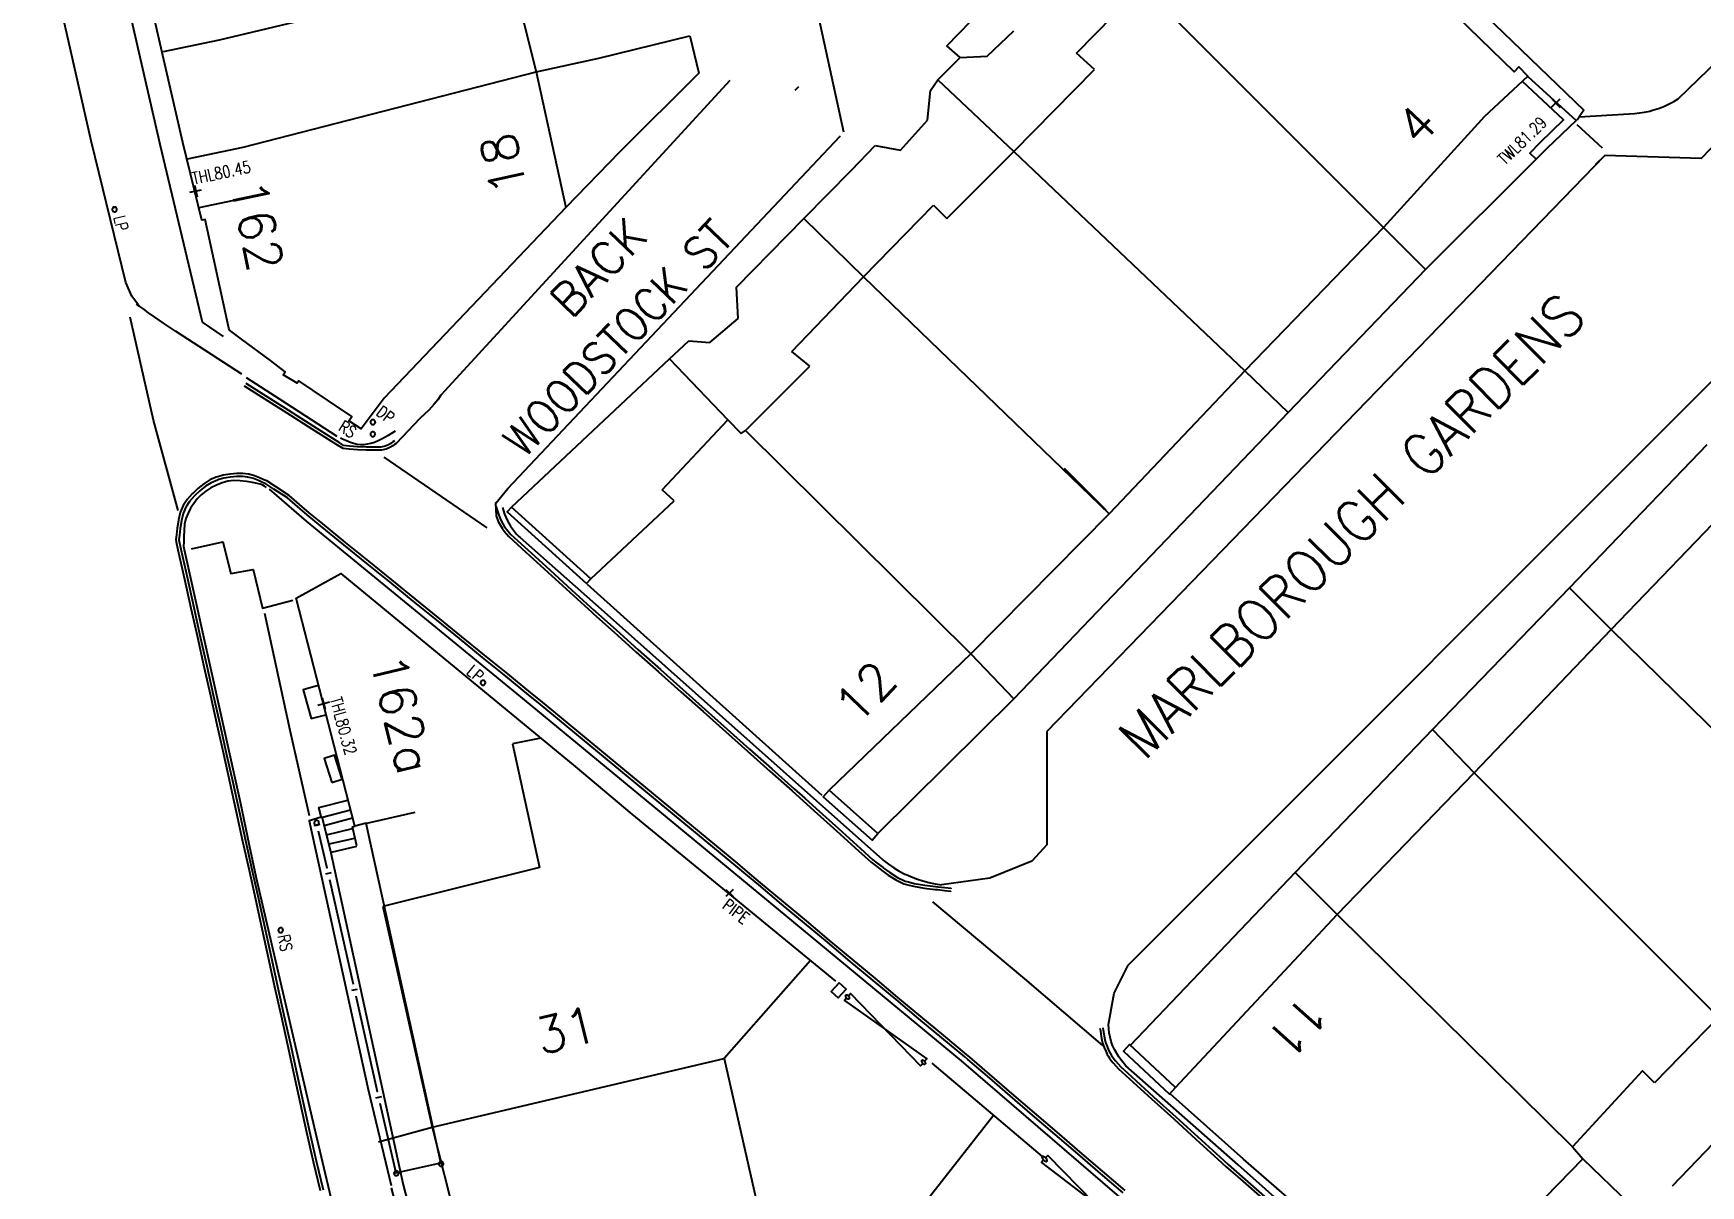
# Model space of a CAD drawing. Extents: x 427500 to 429848, y 434500 to 436505.
# Drawn here: x 429588.8 to 429644.7, y 434717.5 to 434756.2 of the extents above; entities that cross this region are included whole.
import ezdxf

# ---------------------------------------------------------------- set-up
doc = ezdxf.new("R2010")
doc.units = 0
doc.layers.get('0').update_dxf_attribs({"color": 222})
doc.layers.add('LPTIP_Ex_Base', color=8, linetype='Continuous')
doc.layers.add('ROADNAME', color=7, linetype='Continuous')
doc.styles.add('LCC Romans', font='romans.shx', dxfattribs={"width": 0.9})
doc.styles.add('MtXpl_Romans', font='romans__.ttf')
doc.styles.get("Standard").update_dxf_attribs({"font": 'romans.shx'})

# ---------------------------------------------------------------- blocks, each defined once
blk = doc.blocks.new('FENCE_UP')
at = {"color": 0, "linetype": 'ByBlock', "flags": 128}
blk.add_lwpolyline([(0, 0.5), (0, -0.5)], dxfattribs=at)
blk = doc.blocks.new('GATE')
at = {"color": 0, "linetype": 'ByBlock', "flags": 128}
for points in [[(-0.450902, 0), (-0.451904, 0.007014), (-0.455912, 0.014028), (-0.460922, 0.019038), (-0.467936, 0.023046), (-0.475952, 0.024048), (-0.482966, 0.023046), (-0.48998, 0.019038), (-0.49499, 0.014028), (-0.498998, 0.007014), (-0.5, 0), (-0.498998, -0.007014), (-0.49499, -0.014028), (-0.48998, -0.019038), (-0.482966, -0.023046), (-0.475952, -0.024048), (-0.467936, -0.023046), (-0.460922, -0.019038), (-0.455912, -0.014028), (-0.451904, -0.007014)], [(-0.475952, 0.024048), (-0.475952, 0.078156), (0.475952, -0.078156), (0.475952, -0.024048)], [(-0.475952, -0.024048), (-0.475952, -0.078156), (0.475952, 0.078156), (0.475952, 0.024048)], [(-0.450902, 0), (-0.451904, -0.007014)], [(0.5, 0), (0.498998, 0.007014), (0.49499, 0.014028), (0.48998, 0.019038), (0.482966, 0.023046), (0.475952, 0.024048), (0.467936, 0.023046), (0.460922, 0.019038), (0.455912, 0.014028), (0.451904, 0.007014), (0.450902, 0), (0.451904, -0.007014), (0.455912, -0.014028), (0.460922, -0.019038), (0.467936, -0.023046), (0.475952, -0.024048), (0.482966, -0.023046), (0.48998, -0.019038), (0.49499, -0.014028), (0.498998, -0.007014)], [(0.5, 0), (0.498998, -0.007014)]]:
    blk.add_lwpolyline(points, dxfattribs=at)
blk = doc.blocks.new('CIRCL')
at = {"color": 0, "linetype": 'ByBlock', "flags": 128}
for points in [[(0.5, 0), (0.475, 0.154), (0.404, 0.293), (0.293, 0.404), (0.154, 0.475), (0, 0.5), (-0.154, 0.475), (-0.293, 0.404), (-0.404, 0.293), (-0.475, 0.154), (-0.5, 0), (-0.475, -0.154), (-0.404, -0.293), (-0.293, -0.404), (-0.154, -0.475), (0, -0.5), (0.154, -0.475), (0.293, -0.404), (0.404, -0.293), (0.475, -0.154)], [(0.5, 0), (0.475, -0.154)]]:
    blk.add_lwpolyline(points, dxfattribs=at)
blk = doc.blocks.new('CROSS_1')
at = {"color": 0, "linetype": 'ByBlock', "flags": 128}
for points in [[(-0.5, 0.5), (0.5, -0.5)], [(0.5, 0.5), (-0.5, -0.5)]]:
    blk.add_lwpolyline(points, dxfattribs=at)
blk = doc.blocks.new('SPOT')
at = {"color": 0, "linetype": 'ByBlock', "flags": 128}
for points in [[(-0.5, 0), (0.5, 0)], [(0, 0.5), (0, -0.5)]]:
    blk.add_lwpolyline(points, dxfattribs=at)

msp = doc.modelspace()

# ---------------------------------------------------------------- linework, layer by layer
at = {"layer": 'LPTIP_Ex_Base', "color": 251, "true_color": 0x636466}
for p, q in [((429595.065, 434755.958), (429604.841, 434758.294)), ((429604.841, 434758.294), (429605.691, 434754.894)), ((429616.014, 434752.865), (429614.914, 434757.865)), ((429619.464, 434755.765), (429621.314, 434757.665)), ((429623.814, 434755.515), (429626.014, 434757.765)), ((429626.014, 434757.765), (429634.114, 434749.665)), ((429607.791, 434755.344), (429610.841, 434756.094)), ((429610.841, 434756.094), (429611.141, 434754.844)), ((429620.814, 434755.415), (429621.714, 434756.265)), ((429619.914, 434755.365), (429619.464, 434755.765)), ((429619.914, 434755.365), (429620.814, 434755.415)), ((429624.414, 434754.965), (429623.814, 434755.515)), ((429595.864, 434752.358), (429605.691, 434754.894)), ((429605.691, 434754.894), (429607.791, 434755.344)), ((429605.691, 434754.894), (429606.691, 434750.344)), ((429611.141, 434754.844), (429608.491, 434752.194)), ((429619.164, 434754.615), (429619.914, 434755.365)), ((429621.714, 434752.215), (429624.414, 434754.965)), ((429612.191, 434754.594), (429602.491, 434744.044)), ((429614.382, 434754.275), (429614.389, 434754.282)), ((429614.389, 434754.282), (429614.5, 434754.4)), ((429618.914, 434754.265), (429619.164, 434754.615)), ((429619.164, 434754.615), (429621.714, 434752.215)), ((429618.814, 434753.265), (429618.914, 434754.265)), ((429617.914, 434752.265), (429618.814, 434753.265)), ((429637.495, 434753.387), (429634.114, 434749.665)), ((429604.737, 434740.919), (429615.888, 434752.732)), ((429615.888, 434752.732), (429615.896, 434752.74)), ((429608.491, 434752.194), (429606.691, 434750.344)), ((429616.264, 434751.595), (429617.064, 434752.415)), ((429617.064, 434752.415), (429617.914, 434752.265)), ((429619.464, 434749.965), (429621.714, 434752.215)), ((429621.714, 434752.215), (429629.464, 434744.865)), ((429641.514, 434752.065), (429622.814, 434732.765)), ((429641.514, 434752.065), (429641.514, 434752.065)), ((429641.514, 434752.065), (429641.514, 434752.065)), ((429641.514, 434752.065), (429641.514, 434752.065)), ((429641.514, 434752.065), (429641.514, 434752.065)), ((429641.514, 434752.065), (429641.514, 434752.065)), ((429641.514, 434752.065), (429641.514, 434752.065)), ((429641.514, 434752.065), (429641.514, 434752.065)), ((429614.664, 434749.965), (429616.264, 434751.595)), ((429639.235, 434751.956), (429635.514, 434748.265)), ((429616.664, 434748.015), (429619.014, 434750.415)), ((429619.014, 434750.415), (429619.464, 434749.965)), ((429606.691, 434750.344), (429600.59, 434743.941)), ((429612.414, 434747.665), (429614.664, 434749.965)), ((429614.664, 434749.965), (429616.664, 434748.015)), ((429634.114, 434749.665), (429629.464, 434744.865)), ((429634.114, 434749.665), (429635.514, 434748.265)), ((429635.514, 434748.265), (429630.914, 434743.465)), ((429612.464, 434746.615), (429612.414, 434747.665)), ((429614.264, 434745.515), (429616.664, 434748.015)), ((429616.664, 434748.015), (429624.914, 434740.065)), ((429625.55, 434724.934), (429648.379, 434747.784)), ((429611.514, 434745.815), (429612.464, 434746.615)), ((429610.164, 434745.265), (429610.814, 434745.865)), ((429610.814, 434745.865), (429611.514, 434745.815)), ((429614.864, 434745.015), (429614.264, 434745.515)), ((429604.862, 434740.294), (429610.164, 434745.265)), ((429610.164, 434745.265), (429612.114, 434743.215)), ((429612.714, 434742.865), (429614.864, 434745.015)), ((429629.464, 434744.865), (429624.914, 434740.065)), ((429629.464, 434744.865), (429630.914, 434743.465)), ((429600.59, 434743.941), (429600.59, 434743.941)), ((429600.59, 434743.941), (429600.59, 434743.941)), ((429602.273, 434743.746), (429602.09, 434743.538)), ((429602.391, 434743.894), (429602.273, 434743.746)), ((429602.491, 434744.044), (429602.391, 434743.894)), ((429601.787, 434743.26), (429600.991, 434742.429)), ((429602.09, 434743.538), (429601.787, 434743.26)), ((429601.787, 434743.26), (429601.787, 434743.26)), ((429601.787, 434743.26), (429601.787, 434743.26)), ((429609.914, 434740.865), (429612.114, 434743.215)), ((429612.114, 434743.215), (429612.564, 434742.765)), ((429630.914, 434743.465), (429626.314, 434738.665)), ((429612.564, 434742.765), (429612.714, 434742.865)), ((429612.714, 434742.865), (429620.264, 434735.365)), ((429600.991, 434742.429), (429600.991, 434742.429)), ((429644.95, 434742.384), (429640.35, 434737.584)), ((429623.4, 434741.6), (429624.8, 434740.2)), ((429604.333, 434740.428), (429604.737, 434740.919)), ((429610.314, 434740.501), (429609.914, 434740.865)), ((429641.75, 434736.184), (429646.35, 434740.984)), ((429607.528, 434737.89), (429610.314, 434740.501)), ((429624.914, 434740.065), (429620.264, 434735.365)), ((429626.314, 434738.665), (429621.714, 434733.865)), ((429640.35, 434737.584), (429635.75, 434732.834)), ((429640.35, 434737.584), (429641.75, 434736.184)), ((429637.15, 434731.384), (429641.75, 434736.184)), ((429641.75, 434736.184), (429649.55, 434728.534)), ((429620.264, 434735.365), (429615.519, 434730.796)), ((429620.264, 434735.365), (429621.714, 434733.865)), ((429621.714, 434733.865), (429617.154, 434729.35)), ((429605.846, 434732.546), (429604.9, 434732.35)), ((429622.814, 434732.765), (429622.814, 434728.965)), ((429635.75, 434732.834), (429631.15, 434728.034)), ((429635.75, 434732.834), (429637.15, 434731.384)), ((429604.9, 434732.35), (429605.8, 434728.2)), ((429632.55, 434726.634), (429637.15, 434731.384)), ((429637.15, 434731.384), (429645.35, 434723.184)), ((429622.814, 434728.965), (429622.314, 434728.415)), ((429605.8, 434728.2), (429600.55, 434726.9)), ((429622.314, 434728.415), (429620.91, 434727.843)), ((429631.15, 434728.034), (429625.616, 434722.24)), ((429631.15, 434728.034), (429632.55, 434726.634)), ((429620.91, 434727.843), (429619.287, 434727.626)), ((429600.55, 434726.9), (429602.2, 434719.5)), ((429627.139, 434720.827), (429632.55, 434726.634)), ((429632.55, 434726.634), (429640.45, 434718.834)), ((429614.89, 434725.084), (429612, 434721.8)), ((429625.081, 434723.986), (429625.55, 434724.934)), ((429624.889, 434722.945), (429625.081, 434723.986)), ((429645.35, 434723.184), (429643.2, 434720.984)), ((429602.2, 434719.5), (429612, 434721.8)), ((429612, 434721.8), (429613.46, 434715.33)), ((429642.8, 434721.384), (429640.45, 434718.834)), ((429643.2, 434720.984), (429642.8, 434721.384)), ((429614.35, 434711.4), (429621.025, 434719.894)), ((429643.8, 434717.534), (429646.2, 434720.034)), ((429600.4, 434719), (429602.2, 434719.5)), ((429602.2, 434719.5), (429604.9, 434708.95)), ((429640.45, 434718.834), (429640.8, 434718.434)), ((429640.8, 434718.434), (429638.55, 434716.134)), ((429640.8, 434718.434), (429642.35, 434716.934))]:
    msp.add_line(p, q, dxfattribs=at)
at = {"layer": 'LPTIP_Ex_Base', "color": 251, "true_color": 0x636466, "flags": 128}
for points in [[(429600.59, 434743.941), (429599.826, 434742.918), (429599.409, 434743.187), (429599.508, 434743.332), (429598.697, 434743.878), (429597.736, 434744.526), (429597.671, 434744.45), (429597.209, 434744.727), (429597.252, 434744.792), (429597.277, 434744.828), (429596.776, 434745.203), (429595.812, 434745.924), (429595.402, 434746.23), (429595.388, 434746.295), (429594.721, 434749.316), (429594.584, 434749.936), (429594.481, 434749.915), (429593.837, 434752.518), (429591.526, 434762.607), (429589.134, 434773.214), (429585.749, 434788.379)], [(429595.205, 434746.018), (429594.497, 434746.492), (429593.078, 434752.454), (429590.962, 434761.684), (429587.923, 434775.244), (429588.601, 434775.392)], [(429628.804, 434769.754), (429626.718, 434767.493), (429631.174, 434763.007), (429633.899, 434760.369), (429635.31, 434758.981), (429636.934, 434757.358), (429640.823, 434753.599), (429640.676, 434753.379)], [(429595.821, 434744.747), (429593.594, 434746.191), (429593.192, 434746.459), (429592.897, 434746.661), (429592.685, 434746.811), (429592.527, 434746.925), (429592.398, 434747.018), (429592.314, 434747.078), (429592.295, 434747.095), (429592.313, 434747.086), (429592.342, 434747.071), (429592.354, 434747.065), (429592.13, 434747.37), (429591.93, 434747.821), (429590.761, 434752.578), (429588.591, 434762.195)], [(429637.495, 434753.387), (429638.948, 434754.746), (429638.643, 434755.053), (429638.49, 434754.888), (429635.063, 434758.227), (429635.213, 434758.397), (429634.915, 434758.68), (429634.773, 434758.531), (429633.971, 434759.313), (429631.545, 434761.677), (429631.498, 434761.723), (429631.655, 434761.889), (429631.346, 434762.192), (429628.812, 434759.603)], [(429593.193, 434755.574), (429595.065, 434755.958)], [(429640.605, 434753.278), (429640.676, 434753.379), (429642.351, 434753.483), (429642.524, 434753.492), (429642.697, 434753.51), (429642.868, 434753.537), (429643.038, 434753.574), (429643.129, 434753.598), (429643.206, 434753.62), (429643.37, 434753.675), (429643.532, 434753.739), (429643.69, 434753.812), (429643.843, 434753.893), (429643.992, 434753.982), (429646.039, 434755.965)], [(429638.95, 434754.735), (429640.575, 434753.254), (429639.593, 434752.323), (429639.235, 434751.956), (429639.021, 434752.166), (429639.379, 434752.532), (429640.142, 434753.282), (429638.774, 434754.562)], [(429640.598, 434753.117), (429641.447, 434752.335)], [(429645.373, 434752.611), (429644.759, 434751.983), (429641.53, 434752.081), (429641.214, 434751.769)], [(429593.992, 434751.974), (429595.864, 434752.358)], [(429594.387, 434750.343), (429596.259, 434750.727)], [(429593.688, 434740.182), (429592.856, 434743.205), (429592.076, 434746.665)], [(429600.991, 434742.429), (429600.94, 434742.395), (429600.878, 434742.348), (429600.787, 434742.29), (429600.664, 434742.238), (429600.501, 434742.206), (429600.275, 434742.196), (429600.018, 434742.199), (429599.993, 434742.199), (429599.697, 434742.212), (429599.423, 434742.232), (429599.216, 434742.256), (429599.026, 434742.371), (429598.182, 434742.907), (429597.337, 434743.443), (429596.493, 434743.979), (429595.908, 434744.351), (429595.908, 434744.351)], [(429600.936, 434742.513), (429600.885, 434742.479), (429600.817, 434742.427), (429600.734, 434742.375), (429600.625, 434742.331), (429600.482, 434742.304), (429600.271, 434742.296), (429600.02, 434742.299), (429599.997, 434742.299), (429599.701, 434742.312), (429599.43, 434742.332), (429599.227, 434742.355), (429599.079, 434742.455), (429598.235, 434742.991), (429597.391, 434743.527), (429596.547, 434744.064), (429595.962, 434744.435), (429595.962, 434744.435)], [(429599.012, 434742.664), (429597.1, 434743.902), (429595.978, 434744.625)], [(429600.966, 434742.833), (429600.87, 434742.777), (429600.732, 434742.695), (429600.574, 434742.604), (429600.413, 434742.52), (429600.27, 434742.458), (429600.145, 434742.421), (429600.026, 434742.397), (429599.911, 434742.385), (429599.797, 434742.384), (429599.684, 434742.393), (429599.561, 434742.421), (429599.43, 434742.467), (429599.305, 434742.52), (429599.198, 434742.569), (429599.123, 434742.602)], [(429625.443, 434717.371), (429624.684, 434718.022), (429623.925, 434718.673), (429623.166, 434719.324), (429622.408, 434719.975), (429621.649, 434720.626), (429620.89, 434721.278), (429620.233, 434721.841), (429620.129, 434721.928), (429619.361, 434722.569), (429618.594, 434723.209), (429617.826, 434723.85), (429617.058, 434724.491), (429616.291, 434725.132), (429615.523, 434725.773), (429614.755, 434726.414), (429613.988, 434727.054), (429613.22, 434727.695), (429612.784, 434728.059), (429612.451, 434728.335), (429611.68, 434728.972), (429610.909, 434729.609), (429610.139, 434730.246), (429609.368, 434730.883), (429608.597, 434731.521), (429607.826, 434732.158), (429607.056, 434732.795), (429606.285, 434733.432), (429605.834, 434733.805), (429605.512, 434734.067), (429604.735, 434734.697), (429603.959, 434735.327), (429603.182, 434735.957), (429602.406, 434736.587), (429601.629, 434737.217), (429600.853, 434737.848), (429600.076, 434738.478), (429599.3, 434739.108), (429598.523, 434739.738), (429598.074, 434740.103), (429597.757, 434740.378), (429597.409, 434740.681), (429596.951, 434740.977), (429596.656, 434741.167), (429596.554, 434741.208), (429596.413, 434741.27), (429596.242, 434741.338), (429596.053, 434741.394), (429596.027, 434741.398), (429595.85, 434741.42), (429595.649, 434741.417), (429595.425, 434741.397), (429595.193, 434741.358), (429595.019, 434741.309), (429594.958, 434741.291), (429594.75, 434741.201), (429594.545, 434741.074), (429594.344, 434740.917), (429594.172, 434740.753), (429594.151, 434740.733), (429593.987, 434740.543), (429593.853, 434740.343), (429593.756, 434740.111), (429593.696, 434739.862), (429593.692, 434739.844), (429593.654, 434739.588), (429593.628, 434739.364), (429593.606, 434739.209), (429593.615, 434739.129), (429593.677, 434738.853), (429593.894, 434737.877), (429594.112, 434736.901), (429594.33, 434735.925), (429594.547, 434734.949), (429594.765, 434733.973), (429594.982, 434732.997), (429595.2, 434732.021), (429595.417, 434731.044), (429595.633, 434730.068), (429595.847, 434729.091), (429596.062, 434728.115), (429596.276, 434727.138), (429596.491, 434726.161), (429596.706, 434725.185), (429596.92, 434724.208), (429597.135, 434723.231), (429597.349, 434722.254), (429597.564, 434721.278), (429597.778, 434720.301), (429597.993, 434719.324), (429598.217, 434718.349), (429598.444, 434717.375)], [(429604.044, 434739.593), (429600.595, 434741.966)], [(429625.378, 434717.295), (429624.619, 434717.946), (429623.86, 434718.597), (429623.101, 434719.248), (429622.342, 434719.899), (429621.583, 434720.551), (429620.825, 434721.202), (429620.168, 434721.765), (429620.065, 434721.851), (429619.297, 434722.492), (429618.53, 434723.133), (429617.762, 434723.774), (429616.994, 434724.414), (429616.227, 434725.055), (429615.459, 434725.696), (429614.691, 434726.337), (429613.923, 434726.978), (429613.156, 434727.618), (429612.72, 434727.982), (429612.387, 434728.258), (429611.616, 434728.895), (429610.846, 434729.532), (429610.075, 434730.169), (429609.304, 434730.806), (429608.533, 434731.444), (429607.763, 434732.081), (429606.992, 434732.718), (429606.221, 434733.355), (429605.771, 434733.727), (429605.449, 434733.989), (429604.672, 434734.619), (429603.896, 434735.249), (429603.119, 434735.88), (429602.343, 434736.51), (429601.566, 434737.14), (429600.79, 434737.77), (429600.013, 434738.4), (429599.237, 434739.03), (429598.46, 434739.66), (429598.009, 434740.027), (429597.692, 434740.303), (429597.354, 434740.597), (429596.897, 434740.893), (429596.619, 434741.074), (429596.516, 434741.116), (429596.373, 434741.179), (429596.206, 434741.245), (429596.025, 434741.298), (429596.014, 434741.298), (429595.851, 434741.32), (429595.651, 434741.317), (429595.434, 434741.298), (429595.21, 434741.259), (429595.046, 434741.213), (429594.998, 434741.2), (429594.79, 434741.109), (429594.598, 434740.989), (429594.405, 434740.838), (429594.24, 434740.681), (429594.227, 434740.668), (429594.063, 434740.478), (429593.936, 434740.287), (429593.848, 434740.073), (429593.793, 434739.839), (429593.791, 434739.829), (429593.752, 434739.573), (429593.727, 434739.352), (429593.705, 434739.195), (429593.714, 434739.143), (429593.774, 434738.875), (429593.992, 434737.899), (429594.21, 434736.923), (429594.427, 434735.946), (429594.645, 434734.97), (429594.862, 434733.994), (429595.08, 434733.018), (429595.297, 434732.042), (429595.515, 434731.066), (429595.73, 434730.09), (429595.945, 434729.113), (429596.16, 434728.136), (429596.374, 434727.159), (429596.589, 434726.183), (429596.803, 434725.206), (429597.018, 434724.229), (429597.232, 434723.253), (429597.447, 434722.276), (429597.662, 434721.299), (429597.876, 434720.322), (429598.091, 434719.346), (429598.314, 434718.372), (429598.542, 434717.398)], [(429596.651, 434740.951), (429596.617, 434740.97), (429596.576, 434740.998), (429596.519, 434741.029), (429596.439, 434741.06), (429596.328, 434741.085), (429596.173, 434741.113), (429595.981, 434741.146), (429595.768, 434741.173), (429595.553, 434741.182), (429595.352, 434741.162), (429595.162, 434741.109), (429594.971, 434741.032), (429594.785, 434740.934), (429594.612, 434740.822), (429594.459, 434740.7), (429594.325, 434740.566), (429594.206, 434740.416), (429594.102, 434740.254), (429594.015, 434740.085), (429593.946, 434739.913), (429593.901, 434739.721), (429593.88, 434739.506), (429593.872, 434739.294), (429593.871, 434739.11), (429593.868, 434738.981), (429593.886, 434738.869), (429595.758, 434730.405), (429596.07, 434728.95), (429596.29, 434727.898), (429598.242, 434719.496), (429600.944, 434708.073)], [(429704.734, 434641.867), (429697.662, 434648.738), (429690.509, 434655.723), (429683.501, 434662.542), (429676.841, 434668.988), (429669.565, 434676.079), (429662.892, 434682.459), (429654.401, 434690.499), (429648.256, 434696.273), (429641.103, 434702.895), (429633.626, 434709.733), (429626.51, 434716.06), (429626.468, 434716.123), (429619.961, 434721.717), (429612.589, 434727.816), (429605.484, 434733.671), (429597.988, 434739.816), (429596.743, 434740.89)], [(429604.333, 434740.428), (429604.33, 434740.428), (429604.33, 434740.428), (429604.344, 434739.999), (429604.415, 434739.813), (429604.546, 434739.584), (429604.623, 434739.488), (429604.772, 434739.303), (429605.341, 434738.784), (429606.08, 434738.111), (429606.819, 434737.437), (429607.558, 434736.763), (429607.612, 434736.714), (429608.304, 434736.097), (429609.05, 434735.431), (429609.797, 434734.766), (429610.543, 434734.1), (429611.289, 434733.434), (429612.036, 434732.769), (429612.782, 434732.103), (429613.528, 434731.438), (429614.275, 434730.772), (429614.63, 434730.455), (429615.019, 434730.104), (429615.761, 434729.434), (429616.503, 434728.764), (429616.922, 434728.385), (429617.069, 434728.275), (429617.264, 434728.122), (429617.271, 434728.117), (429617.5, 434727.948), (429617.756, 434727.787), (429618.026, 434727.661), (429618.155, 434727.625), (429618.347, 434727.574), (429618.705, 434727.513), (429619.069, 434727.47), (429619.148, 434727.462), (429619.384, 434727.438), (429619.603, 434727.413), (429619.603, 434727.413)], [(429604.342, 434740.329), (429604.338, 434740.328), (429604.338, 434740.328), (429604.44, 434740.025), (429604.508, 434739.849), (429604.633, 434739.634), (429604.7, 434739.551), (429604.84, 434739.377), (429605.408, 434738.858), (429606.147, 434738.185), (429606.886, 434737.511), (429607.625, 434736.837), (429607.679, 434736.788), (429608.37, 434736.171), (429609.117, 434735.506), (429609.863, 434734.84), (429610.61, 434734.175), (429611.356, 434733.509), (429612.102, 434732.844), (429612.849, 434732.178), (429613.595, 434731.512), (429614.341, 434730.847), (429614.697, 434730.53), (429615.086, 434730.179), (429615.828, 434729.508), (429616.57, 434728.838), (429616.982, 434728.465), (429617.129, 434728.355), (429617.326, 434728.201), (429617.33, 434728.197), (429617.554, 434728.033), (429617.809, 434727.872), (429618.069, 434727.751), (429618.181, 434727.722), (429618.363, 434727.672), (429618.722, 434727.612), (429619.081, 434727.569), (429619.158, 434727.561), (429619.394, 434727.538), (429619.615, 434727.512), (429619.615, 434727.512)], [(429604.561, 434740.273), (429604.592, 434740.165), (429604.629, 434740.059), (429604.671, 434739.954), (429604.719, 434739.852), (429604.772, 434739.753), (429604.82, 434739.673), (429604.831, 434739.657), (429604.894, 434739.564), (429604.963, 434739.475), (429605.036, 434739.389), (429605.114, 434739.308), (429605.153, 434739.275), (429607.975, 434736.775), (429614.987, 434730.527), (429617.296, 434728.479), (429617.333, 434728.446), (429617.504, 434728.316), (429617.682, 434728.196), (429617.866, 434728.086), (429618.056, 434727.986), (429618.096, 434727.968), (429618.252, 434727.898), (429618.452, 434727.82), (429618.656, 434727.754), (429618.864, 434727.7), (429619.074, 434727.657), (429619.287, 434727.626)], [(429594.132, 434738.897), (429595.177, 434739.124), (429595.455, 434738.061), (429596.204, 434738.198), (429596.507, 434736.907), (429597.53, 434737.169)], [(429602.483, 434718.355), (429600.139, 434729.025), (429599.994, 434729.686), (429599.609, 434729.59), (429597.639, 434737.233), (429599.141, 434738.069), (429606.999, 434731.596), (429608.895, 434729.994), (429615.734, 434724.393)], [(429615.287, 434730.624), (429607.41, 434737.695)], [(429596.576, 434736.729), (429597.433, 434732.805), (429598.074, 434729.952)], [(429598.381, 434734.306), (429597.878, 434734.165), (429598.145, 434733.197), (429598.631, 434733.326)], [(429599.461, 434730.133), (429598.521, 434729.884), (429598.495, 434729.877), (429598.484, 434729.918), (429598.406, 434730.219), (429599.373, 434730.466)], [(429598.483, 434729.889), (429598.077, 434729.77), (429600.052, 434720.765), (429600.828, 434717.537)], [(429598.288, 434729.818), (429598.288, 434729.818)], [(429598.512, 434729.873), (429598.799, 434728.7), (429601.225, 434717.56), (429602.192, 434713.873), (429601.805, 434713.772), (429600.838, 434717.458)], [(429598.584, 434729.61), (429599.526, 434729.87)], [(429600.012, 434729.691), (429601.629, 434730.064)], [(429598.381, 434729.429), (429598.674, 434728.194), (429598.674, 434728.194)], [(429598.664, 434729.304), (429599.528, 434729.513)], [(429598.745, 434728.999), (429599.604, 434729.192)], [(429599.679, 434728.928), (429599.532, 434729.569), (429599.609, 434729.59)], [(429599.669, 434728.91), (429598.815, 434728.704)], [(429598.762, 434727.804), (429599.55, 434724.292)], [(429624.693, 434722.235), (429622.08, 434724.474), (429618.99, 434727.056)], [(429599.638, 434723.901), (429600.359, 434720.689), (429600.359, 434720.689)], [(429624.6, 434722.816), (429624.614, 434722.73), (429624.63, 434722.61), (429624.654, 434722.467), (429624.69, 434722.314), (429624.743, 434722.167), (429624.797, 434722.043), (429624.847, 434721.933), (429624.896, 434721.851), (429624.925, 434721.804), (429625.04, 434721.656), (429625.225, 434721.455), (429625.594, 434721.118), (429626.333, 434720.445), (429627.073, 434719.772), (429627.812, 434719.099), (429628.552, 434718.426), (429628.838, 434718.165), (429629.299, 434717.76), (429630.05, 434717.1)], [(429624.699, 434722.832), (429624.713, 434722.746), (429624.729, 434722.624), (429624.753, 434722.483), (429624.787, 434722.337), (429624.837, 434722.201), (429624.888, 434722.083), (429624.938, 434721.974), (429624.982, 434721.902), (429625.004, 434721.865), (429625.119, 434721.717), (429625.298, 434721.522), (429625.661, 434721.192), (429626.4, 434720.519), (429627.14, 434719.846), (429627.879, 434719.173), (429628.619, 434718.5), (429628.905, 434718.239), (429629.365, 434717.835), (429630.116, 434717.175)], [(429636.266, 434711.975), (429629.238, 434718.228), (429625.47, 434721.55), (429625.322, 434721.736), (429625.234, 434721.852), (429625.086, 434722.102), (429625.037, 434722.209), (429625.026, 434722.235), (429624.977, 434722.372), (429624.939, 434722.512), (429624.911, 434722.655), (429624.895, 434722.799), (429624.889, 434722.945)], [(429618.959, 434721.644), (429622.656, 434718.512)], [(429600.448, 434720.299), (429600.979, 434717.966), (429602.489, 434718.299)], [(429634.908, 434713.648), (429629.415, 434718.418), (429626.953, 434720.619)]]:
    msp.add_lwpolyline(points, dxfattribs=at)
for points in [[(429607.528, 434737.89), (429604.862, 434740.294), (429604.714, 434740.131), (429607.381, 434737.726)], [(429598.841, 434731.053), (429599.186, 434731.166), (429598.923, 434731.973), (429598.578, 434731.861)], [(429617.154, 434729.35), (429615.519, 434730.796), (429615.321, 434730.571), (429616.956, 434729.125)], [(429615.858, 434724.34), (429615.588, 434724.045), (429615.823, 434723.83), (429616.093, 434724.125)], [(429627.139, 434720.827), (429625.589, 434722.265), (429625.385, 434722.045), (429626.932, 434720.607)]]:
    msp.add_lwpolyline(points, close=True, dxfattribs=at)
at = {"layer": 'LPTIP_Ex_Base', "color": 251, "true_color": 0x636466}
msp.add_point((429622.686, 434718.5), dxfattribs=at)

# ---------------------------------------------------------------- block references
for name, p, xscale, yscale, zscale, rotation in [('SPOT', (429639.891, 434753.838), 0.4, 0.4, 0.4, 44.330555), ('SPOT', (429594.276, 434750.893), 0.4, 0.4, 0.4, 11.728611), ('CIRCL', (429591.55, 434750.276), 0.16, 0.16, 0.16, 103.026769), ('CIRCL', (429600.211, 434742.735), 0.16, 0.16, 0.16, 44.756986), ('CIRCL', (429603.907, 434734.402), 0.16, 0.16, 0.16, 13.379824), ('SPOT', (429598.562, 434733.696), 0.4, 0.4, 0.4, 285.3716660000001), ('CIRCL', (429598.327, 434729.703), 0.1600000000000001, 0.1600000000000001, 0.1600000000000001, 282.032135), ('FENCE_UP', (429598.334, 434729.624), 0.2, 0.2, 0.2, 283.368665), ('FENCE_UP', (429598.718, 434727.999), 0.2, 0.2, 0.2, 282.655282), ('CIRCL', (429597.122, 434726.1), 0.16, 0.16, 0.16, 55.53534899999999), ('FENCE_UP', (429599.594, 434724.097), 0.2, 0.2, 0.2, 282.655282), ('GATE', (429617.408, 434722.767), 3.536922, 2, 3.536922, 319.411465), ('FENCE_UP', (429600.404, 434720.494), 0.1999999999999999, 0.1999999999999999, 0.1999999999999999, 282.830074), ('GATE', (429624.381, 434716.98), 4.599236, 2, 4.599236, 318.458968), ('CIRCL', (429601.002, 434717.951), 0.16, 0.16, 0.16, 102.819599), ('CIRCL', (429602.503, 434718.266), 0.1600000000000001, 0.1600000000000001, 0.1600000000000001, 191.851079)]:
    msp.add_blockref(name, p, dxfattribs=dict(at, xscale=xscale, yscale=yscale, zscale=zscale, rotation=rotation))
for name, p, xscale, yscale, zscale in [('CIRCL', (429600.215, 434743.139), 0.16, 0.16, 0.16), ('CROSS_1', (429612.175, 434727.35), 0.24, 0.24, 0.24)]:
    msp.add_blockref(name, p, dxfattribs=dict(at, xscale=xscale, yscale=yscale, zscale=zscale))

# ---------------------------------------------------------------- texts
at = {"layer": 'LPTIP_Ex_Base', "color": 251, "true_color": 0x636466, "style": 'MtXpl_Romans'}
for s, height, rotation, p in [('4', 1.2, 46.7, (429635.306, 434752.333)), ('18', 1.2, 102.4, (429605.398, 434750.927)), ('162', 1.2, 282, (429595.425, 434751.122)), ('BACK', 1.1, 46.1, (429606.858, 434746.574)), ('162a', 1.2, 283.9, (429600.098, 434735.177)), ('12', 1.2, 46.4, (429616.452, 434732.926)), ('11', 1.2, 228.4, (429631.463, 434724.037)), ('31', 1.2, 13.9, (429605.839, 434721.924))]:
    msp.add_text(s, height=height, rotation=rotation, dxfattribs=at).set_placement(p)
at = {"layer": 'LPTIP_Ex_Base', "color": 251, "true_color": 0x636466, "width": 0.8}
for s, rotation, p in [('TWL81.29', 44.3306, (429638.182, 434751.734)), ('THL80.45', 11.7286, (429594.199, 434751.114)), ('LP', -76.8425, (429591.509, 434750.014)), ('DP', -36.6492, (429600.287, 434743.404)), ('RS', -33.5789, (429599.023, 434742.889)), ('LP', -40.4261, (429603.322, 434734.727)), ('THL80.32', -74.6283, (429598.766, 434733.86)), ('PIPE', -38.1469, (429611.898, 434726.868)), ('RS', -78.1786, (429597.02, 434725.908))]:
    msp.add_text(s, height=0.4, rotation=rotation, dxfattribs=at).set_placement(p)
at = {"layer": 'ROADNAME', "style": 'LCC Romans', "width": 0.9}
for s, height, rotation, p in [('WOODSTOCK ST', 1.1, 46.1, (429605.285, 434741.885)), ('MARLBOROUGH GARDENS', 1.4, 44.9, (429626.096, 434731.748))]:
    msp.add_text(s, height=height, rotation=rotation, dxfattribs=at).set_placement(p)

doc.saveas('drawing.dxf')
